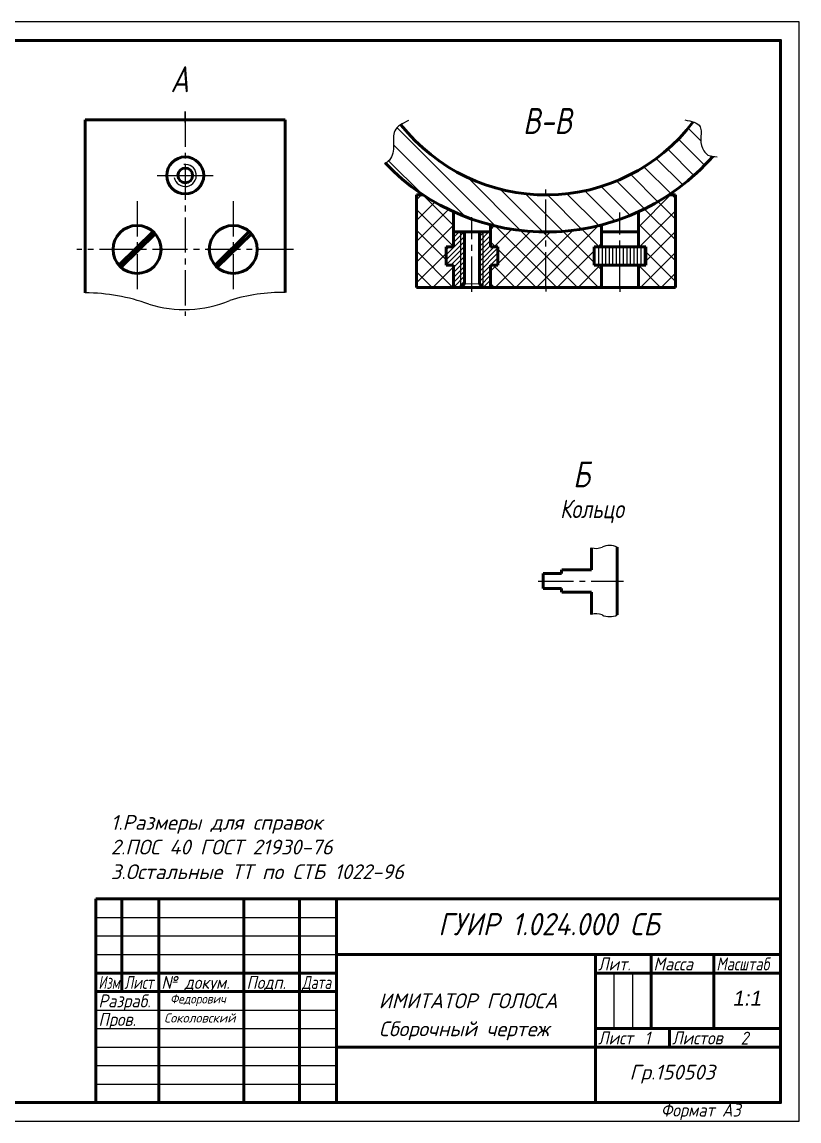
# Model space of a CAD drawing. Header units: millimetres. Extents: x 0 to 633, y 0 to 297.
# Drawn here: x 210 to 420, y 0 to 297 of the extents above; entities that cross this region are included whole.
import ezdxf

# ---------------------------------------------------------------- set-up
doc = ezdxf.new("R2010")
doc.units = ezdxf.units.MM
doc.header["$LTSCALE"] = 0.5
doc.linetypes.add('осевая2', pattern=[28.575000000000003, 19.05, -3.175, 3.175, -3.175])
doc.layers.get('Defpoints').update_dxf_attribs({"color": 5})
doc.styles.get("Standard").update_dxf_attribs({"font": 'isocpeui.ttf', "width": 0.9})
doc.styles.add('стиль1', font='times.ttf')

msp = doc.modelspace()

# ---------------------------------------------------------------- hatches: boundary and pattern name
at = {"lineweight": -3}
h = msp.add_hatch(dxfattribs=at)
h.set_pattern_fill('ANSI31', scale=1.25, angle=90, style=0)
h.set_pattern_definition([(135, (6.624762362461809, 202.7330991426393), (-2.806330037834111, -2.80633003783411), [])])
edge = h.paths.add_edge_path()
edge.add_arc((351.6160605977943, 300.2555386787304), 50.00000000000003, 218.3266695738246, 270, ccw=False)
edge.add_spline(control_points=[(312.3916708067978, 269.2483258803671), (311.6841940318834, 268.7917603087523), (310.1670461415392, 267.4289334515851), (310.4508715426241, 264.2332191837774), (310.3752868633626, 261.5663204642341), (309.5520688908905, 259.742138161027), (308.6148045177517, 259.0716907648945), (308.2274180061445, 258.813703607705)], knot_values=[2.15478580044078, 2.15478580044078, 2.15478580044078, 2.15478580044078, 4.599677073266757, 8.478846250566395, 10.69317473809896, 12.74945804348338, 14.1286554012665, 14.1286554012665, 14.1286554012665, 14.1286554012665], degree=3, periodic=0)
edge.add_arc((351.6160605977943, 300.2555386787304), 60.00000000000001, 223.6853277114072, 270)
edge.add_line((351.6160605977943, 240.2555386787304), (351.6160605977943, 250.2555386787304))
edge = h.paths.add_edge_path()
edge.add_spline(control_points=[(396.6955017695469, 260.6595289852972), (396.2275363949011, 260.7155414643073), (395.283805345646, 260.9479927065673), (393.7985444531655, 262.5580141111751), (393.2191272853373, 265.2446943320498), (393.8908016583059, 268.791342970376), (392.2683971408471, 269.7107805644783), (391.4156913328623, 269.9902220051478)], knot_values=[2.024828961677793, 2.024828961677793, 2.024828961677793, 2.024828961677793, 3.414692803807005, 4.975693502663747, 8.209649568504663, 11.61656872083134, 14.12263158167823, 14.12263158167823, 14.12263158167823, 14.12263158167823], degree=3, periodic=0)
edge.add_arc((351.6160605977943, 300.2555386787304), 50.00000000000003, 270, 322.7491113776937, ccw=False)
edge.add_line((351.6160605977943, 250.2555386787304), (351.6160605977943, 240.2555386787304))
edge.add_arc((351.6160605977939, 300.2555386787304), 60.00000000000001, 270.0000000000004, 318.7051990682862)
h = msp.add_hatch(dxfattribs=at)
h.set_pattern_fill('ANSI37', scale=1.25, style=0)
h.set_pattern_definition([(45, (6.624762362461809, 202.7330991426393), (-2.80633003783411, 2.806330037834111), []), (135, (6.624762362461809, 202.7330991426393), (-2.806330037834111, -2.80633003783411), [])])
h.paths.add_polyline_path([(351.6160605977943, 240.2555386787304, -0.06667203090787056), (336.6160605977943, 242.2646303392604), (336.6160605977943, 240.2555386787304), (336.6160605977943, 236.2555386787304), (338.6160605977943, 236.2555386787304), (338.6160605977943, 231.2555386787304), (336.6160605977943, 231.2555386787304), (336.6160605977943, 225.2555386787304), (351.6160605977943, 225.2555386787304)])
h.paths.add_polyline_path([(351.6160605977943, 225.2555386787304), (366.6160605977942, 225.2555386787304), (366.6160605977943, 231.2555386787304), (364.6160605977943, 231.2555386787304), (364.6160605977943, 236.2555386787304), (366.6160605977943, 236.2555386787304), (366.6160605977943, 240.2555386787304), (366.6160605977943, 242.2646303392604, -0.06667203090787058), (351.6160605977943, 240.2555386787304)])
h.paths.add_polyline_path([(378.6160605977943, 231.2555386787304), (376.6160605977942, 231.2555386787304), (376.6160605977943, 225.2555386787304), (386.6160605977942, 225.2555386787304), (386.6160605977943, 250.2555386787304), (383.8650915909884, 250.2555386787304, -0.03685002700985059), (376.6160605977943, 246.0305447792676), (376.6160605977943, 243.4218158271806), (376.6160605977943, 240.2555386787304), (376.6160605977943, 236.2555386787304), (378.6160605977943, 236.2555386787304)])
edge = h.paths.add_edge_path()
edge.add_arc((351.6160605977943, 300.2555386787304), 60.00000000000001, 236.4426902380792, 245.3756816478358)
edge.add_line((326.6160605977943, 245.7119781055518), (326.6160605977943, 236.2555386787304))
edge.add_line((326.6160605977943, 236.2555386787304), (324.6160605977943, 236.2555386787304))
edge.add_line((324.6160605977943, 236.2555386787304), (324.6160605977943, 231.2555386787304))
edge.add_line((324.6160605977943, 231.2555386787304), (326.6160605977943, 231.2555386787304))
edge.add_line((326.6160605977943, 231.2555386787304), (326.6160605977943, 225.2555386787304))
edge.add_line((326.6160605977943, 225.2555386787304), (316.6160605977943, 225.2555386787304))
edge.add_line((316.6160605977943, 225.2555386787304), (316.6160605977943, 250.2555386787304))
edge.add_line((316.6160605977943, 250.2555386787304), (318.4498126942403, 250.2555386787304))
h = msp.add_hatch(color=256)
h.paths.add_polyline_path([(245.9884801827311, 239.7908044465208, 0.03059151245402961), (245.4316435662839, 240.3554191056793), (241.1002352872691, 236.0836796256359), (241.1002352872691, 235.5267894346424), (241.6649042693174, 235.5267894346424)])
h.paths.add_polyline_path([(241.100235287269, 234.9698992436488), (241.100235287269, 235.5267894346424), (240.5355663052208, 235.5267894346424), (236.211990391807, 231.2627744227639, 0.0305915124540297), (236.7688270082542, 230.6981597636055)])
h.paths.add_polyline_path([(241.100235287269, 236.0836796256359), (240.5355663052208, 235.5267894346424), (241.100235287269, 235.5267894346424)])
h.paths.add_polyline_path([(241.6649042693174, 235.5267894346424), (241.100235287269, 235.5267894346424), (241.100235287269, 234.9698992436488)])
h = msp.add_hatch(color=256)
h.paths.add_polyline_path([(271.9884801827311, 239.7908044465208, 0.03059151245402961), (271.4316435662839, 240.3554191056793), (267.1002352872691, 236.0836796256359), (267.1002352872691, 235.5267894346424), (267.6649042693174, 235.5267894346424)])
h.paths.add_polyline_path([(267.100235287269, 234.9698992436488), (267.100235287269, 235.5267894346424), (266.5355663052208, 235.5267894346424), (262.211990391807, 231.2627744227639, 0.0305915124540297), (262.7688270082542, 230.6981597636055)])
h.paths.add_polyline_path([(267.100235287269, 236.0836796256359), (266.5355663052208, 235.5267894346424), (267.100235287269, 235.5267894346424)])
h.paths.add_polyline_path([(267.6649042693174, 235.5267894346424), (267.100235287269, 235.5267894346424), (267.100235287269, 234.9698992436488)])
h = msp.add_hatch(dxfattribs=at)
h.set_pattern_fill('ANSI31', scale=0.3, style=0)
h.set_pattern_definition([(45, (188.8652348876064, 183.1613305985542), (-0.6735192090801864, 0.6735192090801865), [])])
h.paths.add_polyline_path([(334.6160605977943, 225.2555386787304), (336.6160605977943, 225.2555386787304), (336.6160605977943, 231.2555386787304), (338.6160605977943, 231.2555386787304), (338.6160605977943, 236.2555386787304), (336.6160605977943, 236.2555386787304), (336.6160605977943, 240.2555386787304), (334.6160605977942, 240.2555386787304)])
h.paths.add_polyline_path([(333.6160605977943, 226.2555386787304), (334.6160605977943, 225.2555386787304), (334.6160605977943, 226.2555386787304), (334.6160605977943, 228.2555386787304), (334.6160605977943, 240.2555386787304), (333.6160605977943, 240.2555386787304)])
h.paths.add_polyline_path([(328.6160605977943, 225.2555386787304), (329.6160605977943, 226.2555386787304), (329.6160605977943, 240.2555386787304), (328.6160605977942, 240.2555386787304)])
h.paths.add_polyline_path([(328.6160605977943, 240.2555386787304), (326.6160605977943, 240.2555386787304), (326.6160605977943, 236.2555386787304), (324.6160605977943, 236.2555386787304), (324.6160605977943, 231.2555386787304), (326.6160605977943, 231.2555386787304), (326.6160605977943, 225.2555386787304), (328.6160605977943, 225.2555386787304), (328.6160605977943, 226.2555386787304), (328.6160605977943, 228.2555386787304)])
h = msp.add_hatch(dxfattribs=at)
h.set_pattern_fill('ANSI31', scale=0.3, angle=45, style=0)
h.set_pattern_definition([(90, (188.7332388426021, 183.1613305985542), (-0.9524999999999999, 1.665334536937735e-16), [])])
h.paths.add_polyline_path([(371.48406455279, 231.2555386787304), (371.48406455279, 236.2555386787304), (366.48406455279, 236.2555386787304), (364.48406455279, 236.2555386787304), (364.48406455279, 231.2555386787304), (366.48406455279, 231.2555386787304)])
h.paths.add_polyline_path([(371.48406455279, 231.2555386787304), (376.48406455279, 231.2555386787304), (378.48406455279, 231.2555386787304), (378.48406455279, 236.2555386787304), (376.48406455279, 236.2555386787304), (371.48406455279, 236.2555386787304)])

# ---------------------------------------------------------------- linework, layer by layer
at = {"color": 7, "lineweight": 60}
for p, q in [((227.100235287269, 270.5267894346424), (281.100235287269, 270.5267894346424)), ((227.100235287269, 270.5267894346424), (227.100235287269, 223.7836813907583)), ((281.100235287269, 270.5267894346424), (281.100235287269, 223.8638840397074)), ((316.6160605977943, 225.2555386787304), (316.6160605977943, 250.2555386787304)), ((316.6160605977943, 250.2555386787304), (318.4498126942403, 250.2555386787304)), ((386.6160605977943, 250.2555386787304), (384.7823085013483, 250.2555386787304)), ((386.6160605977943, 225.2555386787304), (386.6160605977943, 250.2555386787304)), ((326.6160605977943, 243.4218158271806), (326.6160605977943, 245.7119781055518)), ((376.6160605977943, 243.4218158271806), (376.6160605977943, 245.7119781055518)), ((326.6160605977943, 240.2555386787304), (326.6160605977943, 243.4218158271806)), ((336.6160605977943, 240.2555386787304), (336.6160605977943, 242.1607884856192)), ((366.6160605977943, 240.2555386787304), (366.6160605977943, 242.1607884856192)), ((376.6160605977943, 240.2555386787304), (376.6160605977943, 243.4218158271806)), ((326.6160605977943, 236.2555386787304), (326.6160605977943, 240.2555386787304)), ((329.6160605977943, 240.2555386787304), (326.6160605977943, 240.2555386787304)), ((329.6160605977943, 226.2555386787304), (329.6160605977943, 240.2555386787304)), ((329.6160605977943, 240.2555386787304), (331.6160605977943, 240.2555386787304)), ((333.6160605977943, 240.2555386787304), (331.6160605977943, 240.2555386787304)), ((333.6160605977943, 226.2555386787304), (333.6160605977943, 240.2555386787304)), ((333.6160605977943, 240.2555386787304), (336.6160605977943, 240.2555386787304)), ((336.6160605977943, 236.2555386787304), (336.6160605977943, 240.2555386787304)), ((366.6160605977943, 236.2555386787304), (366.6160605977943, 240.2555386787304)), ((369.6160605977943, 240.2555386787304), (366.6160605977943, 240.2555386787304)), ((369.6160605977943, 240.2555386787304), (371.6160605977943, 240.2555386787304)), ((373.6160605977943, 240.2555386787304), (371.6160605977943, 240.2555386787304)), ((373.6160605977943, 240.2555386787304), (376.6160605977943, 240.2555386787304)), ((376.6160605977943, 236.2555386787304), (376.6160605977943, 240.2555386787304)), ((324.6160605977943, 231.2555386787304), (324.6160605977943, 236.2555386787304)), ((324.6160605977943, 236.2555386787304), (326.6160605977943, 236.2555386787304)), ((338.6160605977943, 236.2555386787304), (336.6160605977943, 236.2555386787304)), ((338.6160605977943, 231.2555386787304), (338.6160605977943, 236.2555386787304)), ((364.6160605977943, 231.2555386787304), (364.6160605977943, 236.2555386787304)), ((364.6160605977943, 236.2555386787304), (366.6160605977943, 236.2555386787304)), ((366.6160605977943, 236.2555386787304), (376.6160605977943, 236.2555386787304)), ((378.6160605977943, 236.2555386787304), (376.6160605977943, 236.2555386787304)), ((378.6160605977943, 231.2555386787304), (378.6160605977943, 236.2555386787304)), ((326.6160605977943, 231.2555386787304), (324.6160605977943, 231.2555386787304)), ((326.6160605977943, 225.2555386787304), (326.6160605977943, 231.2555386787304)), ((326.6160605977943, 225.2555386787304), (326.6160605977943, 231.2555386787304)), ((336.6160605977943, 225.2555386787304), (336.6160605977943, 231.2555386787304)), ((336.6160605977943, 225.2555386787304), (336.6160605977943, 231.2555386787304)), ((336.6160605977943, 231.2555386787304), (338.6160605977943, 231.2555386787304)), ((366.6160605977943, 231.2555386787304), (364.6160605977943, 231.2555386787304)), ((366.6160605977943, 225.2555386787304), (366.6160605977943, 231.2555386787304)), ((366.6160605977943, 231.2555386787304), (376.6160605977943, 231.2555386787304)), ((376.6160605977943, 231.2555386787304), (378.6160605977943, 231.2555386787304)), ((376.6160605977943, 225.2555386787304), (376.6160605977943, 231.2555386787304)), ((329.6160605977943, 226.2555386787304), (328.6160605977943, 225.2555386787304)), ((333.6160605977943, 226.2555386787304), (334.6160605977943, 225.2555386787304)), ((316.6160605977943, 225.2555386787304), (331.6160605977943, 225.2555386787304)), ((331.6160605977943, 225.2555386787304), (351.6160605977943, 225.2555386787304)), ((333.6160605977943, 225.2555386787304), (334.6160605977943, 225.2555386787304)), ((334.6160605977943, 225.2555386787304), (336.6160605977943, 225.2555386787304)), ((351.6160605977943, 225.2555386787304), (371.6160605977943, 225.2555386787304)), ((368.6160605977943, 225.2555386787304), (366.6160605977943, 225.2555386787304)), ((369.6160605977943, 225.2555386787304), (368.6160605977943, 225.2555386787304)), ((371.6160605977943, 225.2555386787304), (369.6160605977943, 225.2555386787304)), ((371.6160605977943, 225.2555386787304), (386.6160605977943, 225.2555386787304)), ((363.879523070136, 148.9232795997169), (363.879523070136, 154.9232795997169)), ((370.879523070136, 155.1006453397119), (370.879523070136, 145.9232795997169)), ((355.8461769977375, 147.9230942786835), (355.8461769977375, 148.9230942786835)), ((355.879523070136, 148.9232795997169), (363.879523070136, 148.9232795997169)), ((350.8461769977375, 145.9230942786835), (350.8461769977375, 147.9230942786835)), ((350.8461769977375, 145.9230942786835), (350.8461769977375, 147.9230942786835)), ((350.8461769977375, 147.9230942786835), (355.8461769977375, 147.9230942786835)), ((350.8461769977375, 145.9230942786835), (350.8461769977375, 143.9230942786835)), ((350.8461769977375, 145.9230942786835), (350.8461769977375, 143.9230942786835)), ((370.879523070136, 136.7459138597218), (370.879523070136, 145.9232795997169)), ((350.8461769977375, 143.9230942786835), (355.8461769977375, 143.9230942786835)), ((355.8461769977375, 143.9230942786835), (355.8461769977375, 142.9230942786835)), ((355.879523070136, 142.9232795997169), (363.879523070136, 142.9232795997169)), ((363.879523070136, 142.9232795997169), (363.8795230701359, 136.9232795997169))]:
    msp.add_line(p, q, dxfattribs=at)
at = {"color": 7, "lineweight": 25}
msp.add_line((254.100235287269, 269.8508274522452), (254.100235287269, 272.7737605170402), dxfattribs=at)
at = {"color": 7, "linetype": 'осевая2', "lineweight": -3}
for p, q in [((254.100235287269, 272.7737605170402), (254.100235287269, 217.5880268045888)), ((351.6160605977943, 225.2555386787304), (351.6160605977943, 251.7677408757392)), ((241.100235287269, 248.5708069908068), (241.100235287269, 224.2171138777463)), ((267.100235287269, 248.5708069908068), (267.100235287269, 224.2171138777463)), ((331.6160605977944, 224.0658762101436), (331.6160605977943, 244.2899473382801)), ((371.6160605977943, 225.2555386787304), (371.6160605977942, 245.4796098068668)), ((283.3427100744618, 235.5267894346424), (224.8577605000762, 235.5267894346424)), ((349.5297746112694, 145.9230942786835), (372.5475925393563, 145.9230942786835))]:
    msp.add_line(p, q, dxfattribs=at)
at = {"color": 7, "lineweight": -3}
for p, q in [((246.57243104759, 255.5267894346424), (261.628039526948, 255.5267894346424)), ((328.6160605977943, 225.2555386787304), (328.6160605977941, 240.2555386787304)), ((334.6160605977943, 225.2555386787304), (334.6160605977943, 240.2555386787304)), ((351.6160605977943, 225.2555386787304), (351.6160605977943, 224.1455254321232)), ((371.6160605977943, 225.2555386787304), (371.6160605977943, 224.0660372425961))]:
    msp.add_line(p, q, dxfattribs=at)
at = {"lineweight": 60}
for p, q in [((236.211990391807, 231.2627744227639), (245.4316435662839, 240.3554191056793)), ((236.7688270082542, 230.6981597636055), (245.9884801827311, 239.7908044465208)), ((262.211990391807, 231.2627744227639), (271.4316435662839, 240.3554191056793)), ((262.7688270082542, 230.6981597636055), (271.9884801827311, 239.7908044465208))]:
    msp.add_line(p, q, dxfattribs=at)
at = {"color": 7, "lineweight": 20}
for p in [(329.6160605977943, 226.2555386787304), (333.6160605977943, 226.2555386787304)]:
    msp.add_line(p, (331.6160605977943, 226.2555386787304), dxfattribs=at)
at = {"color": 7, "linetype": 'Continuous', "lineweight": 60}
for p, q in [((414.999999636954, 60), (229.9999996369541, 60)), ((229.999999636954, 5), (229.9999996369541, 60)), ((236.9999996369541, 60), (236.9999996369541, 35)), ((246.9999996369541, 5), (246.9999996369541, 60)), ((269.9999996369542, 60), (269.9999996369542, 5)), ((284.9999996369542, 5), (284.9999996369542, 60)), ((294.9999996369542, 60), (294.9999996369542, 5)), ((294.9999996369542, 45.00000000000001), (414.999999636954, 45.00000000000002)), ((364.999999636954, 5), (364.999999636954, 45.00000000000001)), ((379.999999636954, 45.00000000000001), (379.999999636954, 25.00000000000001)), ((396.999999636954, 25.00000000000001), (396.999999636954, 45.00000000000002)), ((229.9999996369541, 40), (294.9999996369542, 40.00000000000001)), ((364.999999636954, 40.00000000000001), (414.999999636954, 40.00000000000001)), ((229.9999996369541, 35), (294.9999996369542, 35.00000000000001)), ((364.999999636954, 25.00000000000001), (414.999999636954, 25.00000000000001)), ((384.999999636954, 20.00000000000001), (384.999999636954, 25.00000000000001)), ((294.9999996369542, 20), (414.999999636954, 20.00000000000002))]:
    msp.add_line(p, q, dxfattribs=at)
at = {"color": 7, "linetype": 'Continuous', "lineweight": -3}
for p, q in [((229.9999996369541, 55), (294.9999996369542, 55.00000000000001)), ((229.9999996369541, 50), (294.9999996369542, 50.00000000000001)), ((229.9999996369541, 44.99999999999999), (294.9999996369542, 45)), ((369.999999636954, 25.00000000000001), (369.999999636954, 40.00000000000001)), ((374.999999636954, 40.00000000000001), (374.999999636954, 25.00000000000001)), ((229.9999996369541, 30), (294.9999996369542, 30.00000000000001)), ((229.9999996369541, 25), (294.9999996369542, 25.00000000000001)), ((229.9999996369541, 20), (294.9999996369542, 20.00000000000001)), ((229.9999996369541, 15), (294.9999996369542, 15.00000000000001)), ((229.999999636954, 10), (294.999999636954, 10.00000000000001))]:
    msp.add_line(p, q, dxfattribs=at)
at = {"color": 7, "linetype": 'Continuous'}
msp.add_line((364.999999636954, 45.00000000000001), (364.999999636954, 40.00000000000001), dxfattribs=at)
at = {"color": 7, "linetype": 'Continuous', "lineweight": 60}
msp.add_lwpolyline([(20.0000004836088, 5.000000091012453), (415.0000004836088, 5.000000091012453), (415.0000004836088, 292.0000000910125), (20.0000004836088, 292.0000000910125)], close=True, dxfattribs=at)
at = {"color": 7, "lineweight": 60}
for centre, radius in [((254.122618988928, 255.5267894346424), 5), ((254.122618988928, 255.5267894346424), 2), ((241.100235287269, 235.5267894346424), 6.486660325586366), ((267.100235287269, 235.5267894346424), 6.486660325586366)]:
    msp.add_circle(centre, radius, dxfattribs=at)
for radius, start, end in [(50.00000000000003, 218.3266695738257, 322.7491113776965), (60, 223.6853277114108, 318.7051990682846)]:
    msp.add_arc((351.6160605977943, 300.2555386787304), radius, start, end, dxfattribs=at)
at = {"color": 7, "lineweight": 25}
for centre, radius, start, end in [((254.122618988928, 255.5267894346424), 3, 190.3412286979109, 98.0774310522428), ((365.0871612577996, 158.9446961924974), 4.198830956944297, 253.2848989159756, 293.7224501852954), ((368.8279507191863, 150.6414476682342), 4.908502112100343, 65.29394913003092, 114.7060508699691), ((365.0871612577996, 132.9018630069364), 4.198830956944297, 66.2775498147046, 106.7151010840244), ((368.8279507191863, 141.2051115311996), 4.908502112100343, 245.2939491300309, 294.7060508699691)]:
    msp.add_arc(centre, radius, start, end, dxfattribs=at)
at = {"color": 7, "lineweight": -3}
for centre, radius, start, end in [((227.0901800638424, 173.9466181538234), 49.8370642513157, 69.82862634602695, 89.98843989153487), ((279.732726956953, 180.5940983563931), 43.29138981499, 88.18981343909174, 108.2787084354319), ((253.8512205079622, 251.8477777527625), 32.56073273143721, 252.8970655312307, 292.2015936374828)]:
    msp.add_arc(centre, radius, start, end, dxfattribs=at)
for points in [[(314.450149812968, 270.3462760488293), (310.769304180586, 267.5879423835687), (310.4012201229282, 263.7262759514944), (310.2171774621238, 261.5196090192859), (309.2969666860038, 259.6807199091123), (308.008670588275, 258.6693312481619)], [(389.1332532730564, 270.5236335871207), (393.2742036615227, 268.6847451762375), (393.4582463223273, 265.2828006720612), (394.2864364000205, 262.1566891847659), (395.390691100896, 261.0533557186617), (397.8752613339759, 260.5936337907635)]]:
    msp.add_spline(points, degree=3, dxfattribs=at)
at = {"layer": 'Defpoints'}
msp.add_lwpolyline([(0, 0), (419.999999636954, 0), (419.999999636954, 297), (0, 297)], close=True, dxfattribs=at)

# ---------------------------------------------------------------- texts
at = {"color": 7, "lineweight": -3, "width": 0.8}
for s, height, p in [('А', 7, (250.1114753648603, 278.0300677862092)), ('В-В', 7, (345.4067554194066, 266.7471933483498)), ('Б', 7, (358.9322450889488, 171.2474094327267)), ('Кольцо', 5, (355.4322450889488, 162.9140760993934))]:
    msp.add_text(s, height=height, dxfattribs=at).set_placement(p)
at = {"color": 7, "linetype": 'Continuous', "lineweight": -3}
for s, width, p in [('Лит.', 0.9, (365.6712216015312, 40.70215167938898)), ('Масса', 0.9, (380.6712216015312, 40.70215167938898)), ('Масштаб', 0.8, (397.6712216015312, 40.70215167938898)), ('Изм.', 0.7, (230.6712216015312, 35.70215167938898)), ('Лист', 0.75, (237.6712216015312, 35.70215167938898)), ('№ докум.', 0.9, (247.6712216015313, 35.70215167938898)), ('Подп.', 0.9, (270.6712216015313, 35.70215167938898)), ('Дата', 0.75, (285.6712216015313, 35.70215167938898)), ('Разраб.', 0.9, (230.6712216015312, 30.70215167938898)), ('Пров.', 0.9, (230.6712216015312, 25.70215167938898)), ('Лист', 0.9, (365.6712216015312, 20.70215167938898)), ('Листов', 0.9, (385.6712216015312, 20.70215167938898))]:
    msp.add_text(s, height=3.5, dxfattribs=dict(at, width=width)).set_placement(p)
at = {"color": 7, "linetype": 'Continuous', "lineweight": 70, "width": 0.9}
msp.add_text('Формат А3', height=3.5, dxfattribs=at).set_placement((382.6632923889879, 1.202439708840757))
at = {"style": 'стиль1'}
for s, width, gutter_width, heights, insert, char_height, attachment_point in [('\\pxi-3,l4,t4;{\\fISOCPEUR|b0|i1|c204|p34;1.Размеры для справок\\P2.ПОС 40 ГОСТ 21930-76\\P3.Остальные ТТ по СТБ 1022-96}', 185, 35, [0], (229.999999636954, 82.69562126684862), 4, 1), ('{\\fISOCPEUR|b1|i1|c204|p34;ИМИТАТОР ГОЛОСА}', 69.99999999999989, 20, [0], (330.579543446582, 34.47335918066535), 4, 2), ('{\\fArial|b0|i1|c204|p34;1:1}', 18, 20, [7.967749471090314], (402.2715589537422, 35.1814640630533), 4, 1), ('{\\fISOCPEUR|b0|i1|c204|p34;Соколовский}', 23.00000000000011, 20, [0], (248.4123319302873, 29.1096436945681), 2.5, 1), ('\\pxqc;{\\fISOCPEUR|b0|i1|c204|p34;Сборочный чертеж}', 57.34693611942294, 20, [8.901378561936665], (300.7368663630275, 26.90718704184867), 4, 1), ('{\\fISOCPEUR|b0|i1|c204|p34;Гр.150503}', 50, 20, [27.21547176568873], (374.1889723185384, 15.2), 4, 1)]:
    msp.add_mtext_dynamic_manual_height_columns(s, width=width, gutter_width=gutter_width, heights=heights, dxfattribs=dict(at, insert=insert, char_height=char_height, attachment_point=attachment_point))
at = {"attachment_point": 1}
for s, width, gutter_width, insert, char_height in [('ГУИР 1.024.000 СБ', 119.9999999999999, 50, (322.499999636954, 56.19277222678033), 6), ('Федорович', 19.95840257208647, 20, (250.0248436996737, 34.25512739409051), 2.5), ('1', 8.521352446127366, 50, (378.2224254949797, 24.15343051834668), 3.5), ('2', 13.9626964127001, 50, (404.1971484569817, 24.15343051834668), 3.5)]:
    msp.add_mtext_dynamic_manual_height_columns(s, width=width, gutter_width=gutter_width, heights=[0], dxfattribs=dict(at, insert=insert, char_height=char_height))

doc.saveas('drawing.dxf')
